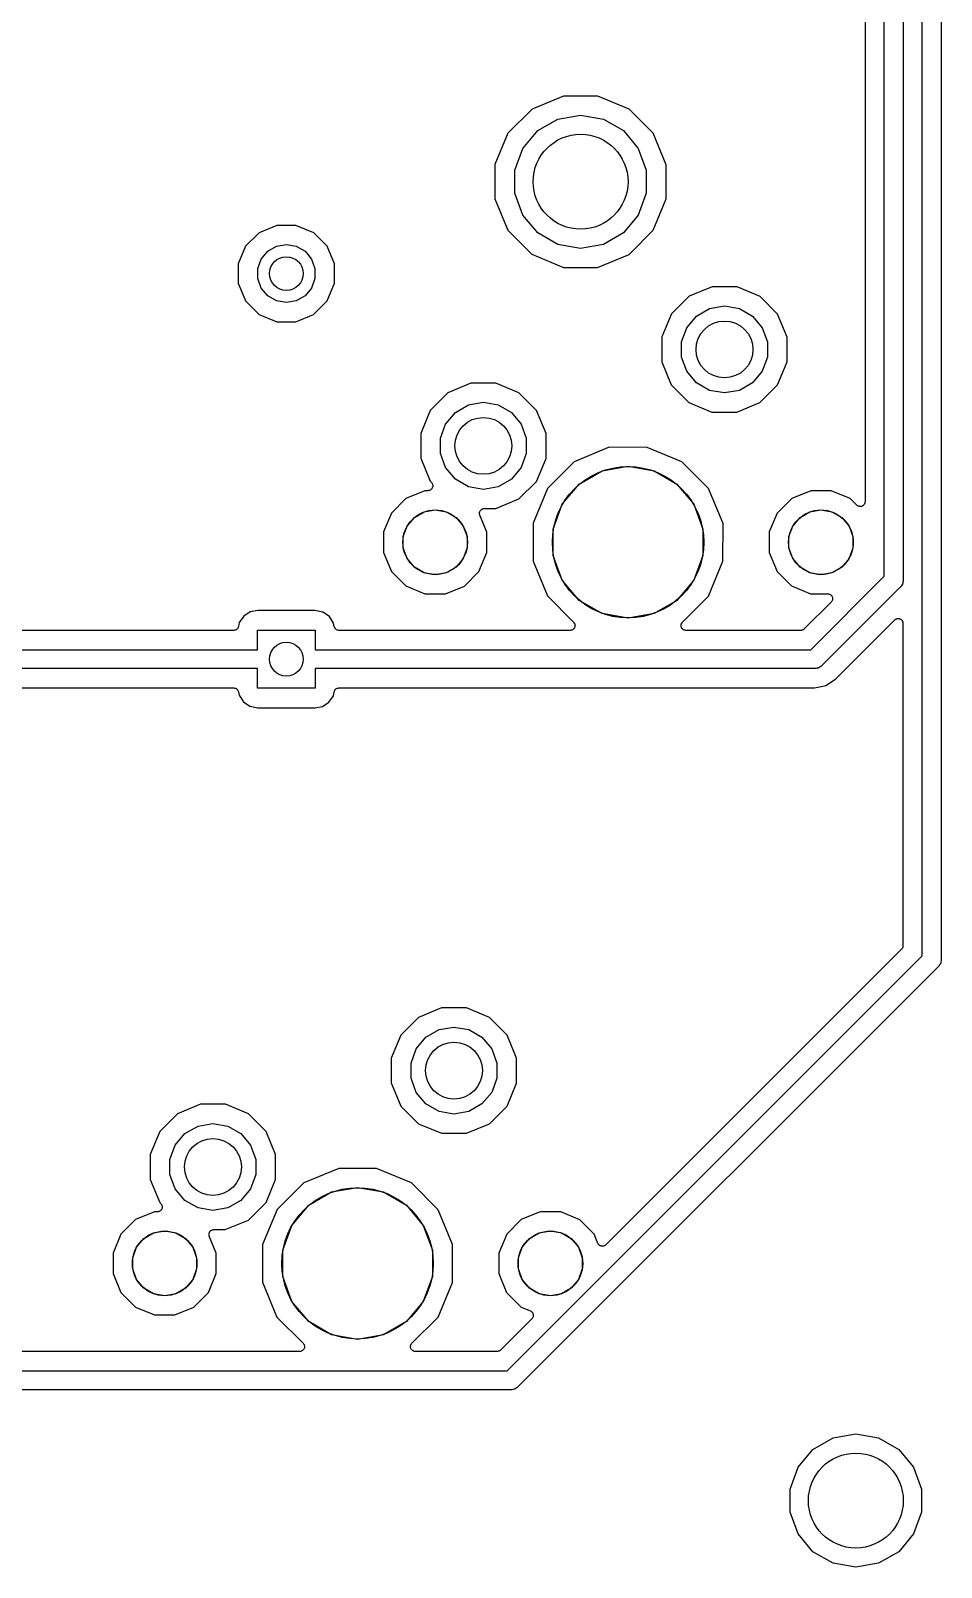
# Model space of a CAD drawing. Extents: x 36 to 201, y -145 to -29.
# Drawn here: x 177.27 to 201.25, y -144.01 to -103.52 of the extents above; entities that cross this region are included whole.
import ezdxf

# ---------------------------------------------------------------- set-up
doc = ezdxf.new("R2010")
doc.units = 0
doc.header["$MEASUREMENT"] = 0
doc.layers.add('BLACK', color=7, linetype='CONTINUOUS')

msp = doc.modelspace()

# ---------------------------------------------------------------- linework, layer by layer
at = {"layer": 'Black'}
for p, q in [((200.75, -127), (200.75, -37.6036)), ((201.25, -37.5), (201.25, -127)), ((199.75, -117.896), (199.75, -82)), ((200.25, -82), (200.25, -118)), ((199.242, -99.1366), (199.242, -115.934)), ((191.303, -105.242), (190.473, -105.585)), ((192.201, -105.242), (191.303, -105.242)), ((193.031, -105.587), (192.201, -105.242)), ((190.473, -105.585), (189.837, -106.219)), ((193.665, -106.223), (193.031, -105.587)), ((190.621, -106.154), (191.149, -105.849)), ((191.149, -105.849), (191.75, -105.743)), ((191.75, -105.743), (192.351, -105.849)), ((192.351, -105.849), (192.879, -106.154)), ((189.837, -106.219), (189.492, -107.049)), ((190.229, -106.622), (190.621, -106.154)), ((192.879, -106.154), (193.271, -106.622)), ((194.008, -107.053), (193.665, -106.223)), ((190.02, -107.195), (190.229, -106.622)), ((193.271, -106.622), (193.48, -107.195)), ((189.492, -107.049), (189.492, -107.947)), ((190.02, -107.805), (190.02, -107.195)), ((193.48, -107.195), (193.48, -107.805)), ((194.008, -107.951), (194.008, -107.053)), ((189.492, -107.947), (189.835, -108.777)), ((190.229, -108.378), (190.02, -107.805)), ((193.48, -107.805), (193.271, -108.378)), ((193.663, -108.781), (194.008, -107.951)), ((190.621, -108.846), (190.229, -108.378)), ((193.271, -108.378), (192.879, -108.846)), ((183.282, -108.843), (182.924, -109.2)), ((183.748, -108.65), (183.282, -108.843)), ((184.254, -108.65), (183.748, -108.65)), ((184.72, -108.844), (184.254, -108.65)), ((185.077, -109.202), (184.72, -108.844)), ((189.835, -108.777), (190.469, -109.413)), ((191.149, -109.151), (190.621, -108.846)), ((192.879, -108.846), (192.351, -109.151)), ((193.027, -109.415), (193.663, -108.781)), ((182.924, -109.2), (182.73, -109.666)), ((183.508, -109.334), (183.738, -109.201)), ((183.738, -109.201), (184, -109.155)), ((184, -109.155), (184.262, -109.201)), ((184.262, -109.201), (184.492, -109.334)), ((185.27, -109.668), (185.077, -109.202)), ((191.75, -109.257), (191.149, -109.151)), ((192.351, -109.151), (191.75, -109.257)), ((182.73, -109.666), (182.73, -110.172)), ((183.247, -109.787), (183.338, -109.538)), ((183.338, -109.538), (183.508, -109.334)), ((184.492, -109.334), (184.662, -109.538)), ((184.662, -109.538), (184.753, -109.787)), ((185.27, -110.174), (185.27, -109.668)), ((190.469, -109.413), (191.299, -109.758)), ((192.197, -109.758), (193.027, -109.415)), ((183.247, -110.053), (183.247, -109.787)), ((183.338, -110.302), (183.247, -110.053)), ((184.753, -110.053), (184.662, -110.302)), ((184.753, -109.787), (184.753, -110.053)), ((191.299, -109.758), (192.197, -109.758)), ((182.73, -110.172), (182.923, -110.638)), ((183.508, -110.506), (183.338, -110.302)), ((183.738, -110.639), (183.508, -110.506)), ((184.492, -110.506), (184.262, -110.639)), ((184.662, -110.302), (184.492, -110.506)), ((185.076, -110.64), (185.27, -110.174)), ((194.606, -110.52), (194.141, -110.984)), ((195.213, -110.269), (194.606, -110.52)), ((195.87, -110.269), (195.213, -110.269)), ((196.476, -110.521), (195.87, -110.269)), ((196.94, -110.986), (196.476, -110.521)), ((182.923, -110.638), (183.28, -110.996)), ((184, -110.685), (183.738, -110.639)), ((184.262, -110.639), (184, -110.685)), ((184.718, -110.997), (185.076, -110.64)), ((194.802, -111.041), (195.148, -110.842)), ((195.148, -110.842), (195.54, -110.773)), ((195.54, -110.773), (195.932, -110.842)), ((195.932, -110.842), (196.278, -111.041)), ((183.28, -110.996), (183.746, -111.19)), ((183.746, -111.19), (184.252, -111.19)), ((184.252, -111.19), (184.718, -110.997)), ((194.141, -110.984), (193.889, -111.59)), ((194.546, -111.346), (194.802, -111.041)), ((196.278, -111.041), (196.534, -111.346)), ((197.191, -111.593), (196.94, -110.986)), ((193.889, -111.59), (193.889, -112.247)), ((194.41, -111.721), (194.546, -111.346)), ((194.41, -112.119), (194.41, -111.721)), ((196.534, -111.346), (196.67, -111.721)), ((196.67, -111.721), (196.67, -112.119)), ((197.191, -112.25), (197.191, -111.593)), ((194.546, -112.494), (194.41, -112.119)), ((196.67, -112.119), (196.534, -112.494)), ((193.889, -112.247), (194.14, -112.854)), ((194.802, -112.799), (194.546, -112.494)), ((196.534, -112.494), (196.278, -112.799)), ((196.939, -112.856), (197.191, -112.25)), ((188.863, -112.809), (188.256, -113.06)), ((189.52, -112.809), (188.863, -112.809)), ((190.126, -113.061), (189.52, -112.809)), ((194.14, -112.854), (194.604, -113.319)), ((195.148, -112.998), (194.802, -112.799)), ((196.278, -112.799), (195.932, -112.998)), ((196.474, -113.32), (196.939, -112.856)), ((188.256, -113.06), (187.791, -113.524)), ((188.798, -113.382), (189.19, -113.313)), ((189.19, -113.313), (189.582, -113.382)), ((190.59, -113.526), (190.126, -113.061)), ((194.604, -113.319), (195.21, -113.571)), ((195.54, -113.067), (195.148, -112.998)), ((195.932, -112.998), (195.54, -113.067)), ((195.867, -113.571), (196.474, -113.32)), ((187.791, -113.524), (187.539, -114.13)), ((188.196, -113.886), (188.452, -113.581)), ((188.452, -113.581), (188.798, -113.382)), ((189.582, -113.382), (189.928, -113.581)), ((189.928, -113.581), (190.184, -113.886)), ((190.841, -114.133), (190.59, -113.526)), ((195.21, -113.571), (195.867, -113.571)), ((187.539, -114.13), (187.539, -114.787)), ((188.06, -114.261), (188.196, -113.886)), ((190.184, -113.886), (190.32, -114.261)), ((190.841, -114.79), (190.841, -114.133)), ((188.06, -114.659), (188.06, -114.261)), ((190.32, -114.261), (190.32, -114.659)), ((192.505, -114.498), (191.585, -114.878)), ((193.5, -114.499), (192.505, -114.498)), ((194.419, -114.88), (193.5, -114.499)), ((187.539, -114.787), (187.79, -115.394)), ((188.196, -115.034), (188.06, -114.659)), ((190.32, -114.659), (190.184, -115.034)), ((190.589, -115.396), (190.841, -114.79)), ((191.585, -114.878), (190.88, -115.581)), ((195.122, -115.585), (194.419, -114.88)), ((188.452, -115.339), (188.196, -115.034)), ((188.798, -115.538), (188.452, -115.339)), ((189.928, -115.339), (189.582, -115.538)), ((190.184, -115.034), (189.928, -115.339)), ((191.713, -115.467), (192.315, -115.119)), ((192.315, -115.119), (193, -114.998)), ((193, -114.998), (193.685, -115.119)), ((193.685, -115.119), (194.287, -115.467)), ((187.651, -115.641), (187.151, -115.847)), ((187.73, -115.641), (187.651, -115.641)), ((187.746, -115.638), (187.73, -115.641)), ((187.763, -115.637), (187.746, -115.638)), ((187.768, -115.634), (187.763, -115.637)), ((187.773, -115.633), (187.768, -115.634)), ((187.788, -115.625), (187.773, -115.633)), ((187.803, -115.618), (187.788, -115.625)), ((187.79, -115.394), (187.82, -115.424)), ((187.807, -115.614), (187.803, -115.618)), ((187.811, -115.611), (187.807, -115.614)), ((187.822, -115.599), (187.811, -115.611)), ((187.82, -115.424), (187.829, -115.438)), ((187.834, -115.587), (187.822, -115.599)), ((187.829, -115.438), (187.84, -115.451)), ((187.836, -115.582), (187.834, -115.587)), ((187.84, -115.578), (187.836, -115.582)), ((187.84, -115.451), (187.842, -115.456)), ((187.845, -115.562), (187.84, -115.578)), ((187.842, -115.456), (187.845, -115.46)), ((187.845, -115.46), (187.849, -115.476)), ((187.852, -115.547), (187.845, -115.562)), ((187.849, -115.476), (187.855, -115.492)), ((187.853, -115.541), (187.852, -115.547)), ((187.855, -115.536), (187.853, -115.541)), ((187.855, -115.492), (187.855, -115.498)), ((187.855, -115.498), (187.856, -115.503)), ((187.856, -115.503), (187.855, -115.519)), ((187.855, -115.519), (187.855, -115.536)), ((189.19, -115.607), (188.798, -115.538)), ((189.582, -115.538), (189.19, -115.607)), ((190.124, -115.86), (190.589, -115.396)), ((190.88, -115.581), (190.499, -116.5)), ((191.267, -115.999), (191.713, -115.467)), ((194.287, -115.467), (194.733, -115.999)), ((195.502, -116.505), (195.122, -115.585)), ((197.811, -115.641), (197.311, -115.847)), ((198.351, -115.641), (197.811, -115.641)), ((198.851, -115.849), (198.351, -115.641)), ((187.151, -115.847), (186.769, -116.229)), ((187.628, -116.197), (187.92, -116.146)), ((187.92, -116.146), (188.212, -116.197)), ((189.092, -116.2), (189.098, -116.187)), ((189.098, -116.187), (189.103, -116.174)), ((189.103, -116.174), (189.108, -116.168)), ((189.108, -116.168), (189.112, -116.161)), ((189.112, -116.161), (189.122, -116.151)), ((189.122, -116.151), (189.131, -116.141)), ((189.131, -116.141), (189.139, -116.136)), ((189.139, -116.136), (189.145, -116.131)), ((189.145, -116.131), (189.158, -116.126)), ((189.158, -116.126), (189.17, -116.119)), ((189.17, -116.119), (189.178, -116.117)), ((189.178, -116.117), (189.186, -116.114)), ((189.186, -116.114), (189.199, -116.113)), ((189.199, -116.113), (189.213, -116.111)), ((189.213, -116.111), (189.517, -116.111)), ((189.517, -116.111), (190.124, -115.86)), ((191.029, -116.652), (191.267, -115.999)), ((194.733, -115.999), (194.971, -116.652)), ((197.311, -115.847), (196.929, -116.229)), ((197.788, -116.197), (198.08, -116.146)), ((198.08, -116.146), (198.372, -116.197)), ((199.025, -116.023), (198.851, -115.849)), ((199.039, -116.033), (199.025, -116.023)), ((199.052, -116.044), (199.039, -116.033)), ((199.057, -116.045), (199.052, -116.044)), ((199.061, -116.049), (199.057, -116.045)), ((199.077, -116.053), (199.061, -116.049)), ((199.093, -116.059), (199.077, -116.053)), ((199.098, -116.059), (199.093, -116.059)), ((199.104, -116.06), (199.098, -116.059)), ((199.12, -116.059), (199.104, -116.06)), ((199.137, -116.059), (199.12, -116.059)), ((199.142, -116.057), (199.137, -116.059)), ((199.148, -116.056), (199.142, -116.057)), ((199.163, -116.049), (199.148, -116.056)), ((199.178, -116.044), (199.163, -116.049)), ((199.183, -116.04), (199.178, -116.044)), ((199.188, -116.038), (199.183, -116.04)), ((199.2, -116.026), (199.188, -116.038)), ((199.212, -116.015), (199.2, -116.026)), ((199.215, -116.01), (199.212, -116.015)), ((199.219, -116.007), (199.215, -116.01)), ((199.226, -115.991), (199.219, -116.007)), ((199.234, -115.977), (199.226, -115.991)), ((199.235, -115.972), (199.234, -115.977)), ((199.238, -115.967), (199.235, -115.972)), ((199.239, -115.95), (199.238, -115.967)), ((199.242, -115.934), (199.239, -115.95)), ((186.769, -116.229), (186.561, -116.729)), ((187.079, -116.852), (187.18, -116.573)), ((187.18, -116.573), (187.371, -116.346)), ((187.371, -116.346), (187.628, -116.197)), ((188.212, -116.197), (188.469, -116.346)), ((188.469, -116.346), (188.66, -116.573)), ((188.66, -116.573), (188.761, -116.852)), ((189.086, -116.243), (189.088, -116.23)), ((189.088, -116.252), (189.086, -116.243)), ((189.088, -116.216), (189.091, -116.208)), ((189.088, -116.23), (189.088, -116.216)), ((189.088, -116.26), (189.088, -116.252)), ((189.093, -116.273), (189.088, -116.26)), ((189.091, -116.208), (189.092, -116.2)), ((189.096, -116.287), (189.093, -116.273)), ((189.279, -116.731), (189.096, -116.287)), ((190.499, -116.5), (190.498, -117.495)), ((195.501, -117.5), (195.502, -116.505)), ((196.929, -116.229), (196.721, -116.729)), ((197.239, -116.852), (197.34, -116.573)), ((197.34, -116.573), (197.531, -116.346)), ((197.531, -116.346), (197.788, -116.197)), ((198.372, -116.197), (198.629, -116.346)), ((198.629, -116.346), (198.82, -116.573)), ((198.82, -116.573), (198.921, -116.852)), ((186.561, -116.729), (186.561, -117.269)), ((187.079, -117.148), (187.079, -116.852)), ((188.761, -116.852), (188.761, -117.148)), ((189.279, -117.271), (189.279, -116.731)), ((191.029, -117.348), (191.029, -116.652)), ((194.971, -116.652), (194.971, -117.348)), ((196.721, -116.729), (196.721, -117.269)), ((197.239, -117.148), (197.239, -116.852)), ((198.921, -116.852), (198.921, -117.148)), ((186.561, -117.269), (186.767, -117.769)), ((187.18, -117.427), (187.079, -117.148)), ((188.761, -117.148), (188.66, -117.427)), ((189.071, -117.771), (189.279, -117.271)), ((191.267, -118.001), (191.029, -117.348)), ((194.971, -117.348), (194.733, -118.001)), ((196.721, -117.269), (196.927, -117.769)), ((197.34, -117.427), (197.239, -117.148)), ((198.921, -117.148), (198.82, -117.427)), ((186.767, -117.769), (187.149, -118.151)), ((187.371, -117.654), (187.18, -117.427)), ((187.628, -117.803), (187.371, -117.654)), ((187.92, -117.854), (187.628, -117.803)), ((188.212, -117.803), (187.92, -117.854)), ((188.469, -117.654), (188.212, -117.803)), ((188.66, -117.427), (188.469, -117.654)), ((188.689, -118.153), (189.071, -117.771)), ((190.498, -117.495), (190.878, -118.415)), ((195.12, -118.419), (195.501, -117.5)), ((196.927, -117.769), (197.309, -118.151)), ((197.531, -117.654), (197.34, -117.427)), ((197.788, -117.803), (197.531, -117.654)), ((198.08, -117.854), (197.788, -117.803)), ((198.372, -117.803), (198.08, -117.854)), ((198.629, -117.654), (198.372, -117.803)), ((198.82, -117.427), (198.629, -117.654)), ((187.149, -118.151), (187.649, -118.359)), ((188.189, -118.359), (188.689, -118.153)), ((191.713, -118.533), (191.267, -118.001)), ((194.733, -118.001), (194.287, -118.533)), ((197.309, -118.151), (197.809, -118.359)), ((197.816, -119.83), (199.75, -117.896)), ((200.177, -118.177), (198.097, -120.257)), ((200.183, -118.168), (200.177, -118.177)), ((200.192, -118.161), (200.183, -118.168)), ((200.208, -118.132), (200.192, -118.161)), ((200.227, -118.106), (200.208, -118.132)), ((200.229, -118.095), (200.227, -118.106)), ((200.235, -118.086), (200.229, -118.095)), ((200.241, -118.053), (200.235, -118.086)), ((200.249, -118.022), (200.241, -118.053)), ((200.25, -118), (200.248, -118.011)), ((200.248, -118.011), (200.249, -118.022)), ((187.649, -118.359), (188.189, -118.359)), ((190.878, -118.415), (191.566, -119.105)), ((192.315, -118.881), (191.713, -118.533)), ((194.287, -118.533), (193.685, -118.881)), ((194.433, -119.105), (195.12, -118.419)), ((198.352, -118.576), (197.643, -119.285)), ((197.809, -118.359), (198.262, -118.359)), ((198.262, -118.359), (198.279, -118.362)), ((198.279, -118.362), (198.295, -118.363)), ((198.295, -118.363), (198.3, -118.366)), ((198.3, -118.366), (198.306, -118.367)), ((198.306, -118.367), (198.32, -118.375)), ((198.32, -118.375), (198.335, -118.382)), ((198.335, -118.382), (198.339, -118.386)), ((198.339, -118.386), (198.344, -118.389)), ((198.344, -118.389), (198.355, -118.402)), ((198.362, -118.562), (198.352, -118.576)), ((198.355, -118.402), (198.366, -118.413)), ((198.372, -118.55), (198.362, -118.562)), ((198.366, -118.413), (198.369, -118.418)), ((198.369, -118.418), (198.372, -118.423)), ((198.372, -118.423), (198.378, -118.438)), ((198.374, -118.544), (198.372, -118.55)), ((198.377, -118.54), (198.374, -118.544)), ((198.382, -118.524), (198.377, -118.54)), ((198.378, -118.438), (198.385, -118.453)), ((198.387, -118.508), (198.382, -118.524)), ((198.385, -118.453), (198.386, -118.459)), ((198.386, -118.459), (198.387, -118.464)), ((198.387, -118.464), (198.387, -118.481)), ((198.387, -118.481), (198.389, -118.497)), ((198.389, -118.497), (198.387, -118.503)), ((198.387, -118.503), (198.387, -118.508)), ((182.877, -118.947), (182.761, -119.117)), ((183.051, -118.835), (182.877, -118.947)), ((183.25, -118.798), (183.051, -118.835)), ((184.749, -118.798), (183.25, -118.798)), ((184.963, -118.841), (184.749, -118.798)), ((185.133, -118.957), (184.963, -118.841)), ((185.245, -119.131), (185.133, -118.957)), ((193, -119.002), (192.315, -118.881)), ((193.685, -118.881), (193, -119.002)), ((200.052, -119.027), (200.057, -119.025)), ((200.057, -119.025), (200.061, -119.021)), ((200.061, -119.021), (200.077, -119.017)), ((200.077, -119.017), (200.093, -119.012)), ((200.093, -119.012), (200.099, -119.012)), ((200.099, -119.012), (200.104, -119.01)), ((200.104, -119.01), (200.12, -119.012)), ((200.12, -119.012), (200.137, -119.012)), ((200.137, -119.012), (200.142, -119.013)), ((200.142, -119.013), (200.148, -119.014)), ((200.148, -119.014), (200.163, -119.021)), ((200.163, -119.021), (200.178, -119.027)), ((182.615, -119.322), (168.397, -119.322)), ((182.636, -119.318), (182.615, -119.322)), ((182.656, -119.315), (182.636, -119.318)), ((182.657, -119.315), (182.656, -119.315)), ((182.659, -119.314), (182.657, -119.315)), ((182.677, -119.304), (182.659, -119.314)), ((182.695, -119.294), (182.677, -119.304)), ((182.696, -119.293), (182.695, -119.294)), ((182.697, -119.292), (182.696, -119.293)), ((182.71, -119.277), (182.697, -119.292)), ((182.724, -119.261), (182.71, -119.277)), ((182.725, -119.258), (182.724, -119.26)), ((182.724, -119.26), (182.724, -119.261)), ((182.732, -119.239), (182.725, -119.258)), ((182.74, -119.22), (182.732, -119.239)), ((182.761, -119.117), (182.74, -119.22)), ((183.238, -119.83), (183.238, -119.318)), ((183.238, -119.318), (184.762, -119.318)), ((184.762, -119.318), (184.762, -119.83)), ((185.261, -119.218), (185.245, -119.131)), ((185.269, -119.238), (185.261, -119.218)), ((185.276, -119.258), (185.269, -119.238)), ((185.277, -119.259), (185.276, -119.258)), ((185.277, -119.26), (185.277, -119.259)), ((185.291, -119.276), (185.277, -119.26)), ((185.305, -119.292), (185.291, -119.276)), ((185.305, -119.293), (185.305, -119.292)), ((185.306, -119.293), (185.305, -119.293)), ((185.324, -119.304), (185.306, -119.293)), ((185.343, -119.314), (185.324, -119.304)), ((185.344, -119.314), (185.343, -119.314)), ((185.344, -119.315), (185.344, -119.314)), ((185.365, -119.318), (185.344, -119.315)), ((185.386, -119.322), (185.365, -119.318)), ((191.477, -119.322), (185.386, -119.322)), ((191.493, -119.319), (191.477, -119.322)), ((191.509, -119.318), (191.493, -119.319)), ((191.514, -119.315), (191.509, -119.318)), ((191.52, -119.314), (191.514, -119.315)), ((191.534, -119.306), (191.52, -119.314)), ((191.549, -119.299), (191.534, -119.306)), ((191.553, -119.295), (191.549, -119.299)), ((191.558, -119.292), (191.553, -119.295)), ((191.569, -119.28), (191.558, -119.292)), ((191.566, -119.105), (191.576, -119.119)), ((191.581, -119.268), (191.569, -119.28)), ((191.576, -119.119), (191.587, -119.131)), ((191.583, -119.263), (191.581, -119.268)), ((191.587, -119.258), (191.583, -119.263)), ((191.587, -119.131), (191.589, -119.137)), ((191.592, -119.243), (191.587, -119.258)), ((191.589, -119.137), (191.592, -119.141)), ((191.592, -119.141), (191.596, -119.157)), ((191.599, -119.228), (191.592, -119.243)), ((191.596, -119.157), (191.602, -119.173)), ((191.6, -119.222), (191.599, -119.228)), ((191.602, -119.217), (191.6, -119.222)), ((191.602, -119.173), (191.602, -119.179)), ((191.602, -119.179), (191.603, -119.184)), ((191.603, -119.184), (191.602, -119.201)), ((191.602, -119.201), (191.602, -119.217)), ((194.396, -119.184), (194.397, -119.178)), ((194.397, -119.2), (194.396, -119.184)), ((194.397, -119.173), (194.403, -119.157)), ((194.397, -119.178), (194.397, -119.173)), ((194.397, -119.217), (194.397, -119.2)), ((194.399, -119.222), (194.397, -119.217)), ((194.4, -119.228), (194.399, -119.222)), ((194.407, -119.243), (194.4, -119.228)), ((194.403, -119.157), (194.407, -119.141)), ((194.407, -119.141), (194.41, -119.137)), ((194.412, -119.258), (194.407, -119.243)), ((194.41, -119.137), (194.412, -119.131)), ((194.412, -119.131), (194.423, -119.119)), ((194.416, -119.263), (194.412, -119.258)), ((194.418, -119.268), (194.416, -119.263)), ((194.43, -119.28), (194.418, -119.268)), ((194.423, -119.119), (194.433, -119.105)), ((194.441, -119.292), (194.43, -119.28)), ((194.445, -119.295), (194.441, -119.292)), ((194.449, -119.299), (194.445, -119.295)), ((194.464, -119.306), (194.449, -119.299)), ((194.479, -119.314), (194.464, -119.306)), ((194.484, -119.315), (194.479, -119.314)), ((194.489, -119.318), (194.484, -119.315)), ((194.506, -119.319), (194.489, -119.318)), ((194.522, -119.322), (194.506, -119.319)), ((197.553, -119.322), (194.522, -119.322)), ((197.559, -119.321), (197.553, -119.322)), ((197.564, -119.322), (197.559, -119.321)), ((197.581, -119.317), (197.564, -119.322)), ((197.597, -119.314), (197.581, -119.317)), ((197.602, -119.312), (197.597, -119.314)), ((197.607, -119.31), (197.602, -119.312)), ((197.621, -119.301), (197.607, -119.31)), ((197.635, -119.292), (197.621, -119.301)), ((197.639, -119.288), (197.635, -119.292)), ((197.643, -119.285), (197.639, -119.288)), ((198.465, -120.607), (200.025, -119.047)), ((200.025, -119.047), (200.039, -119.037)), ((200.039, -119.037), (200.052, -119.027)), ((200.178, -119.027), (200.183, -119.03)), ((200.183, -119.03), (200.188, -119.033)), ((200.188, -119.033), (200.2, -119.044)), ((200.2, -119.044), (200.212, -119.055)), ((200.212, -119.055), (200.215, -119.06)), ((200.215, -119.06), (200.219, -119.064)), ((200.219, -119.064), (200.226, -119.079)), ((200.226, -119.079), (200.234, -119.093)), ((200.234, -119.093), (200.235, -119.099)), ((200.235, -119.099), (200.238, -119.104)), ((200.238, -119.104), (200.239, -119.12)), ((200.239, -119.12), (200.242, -119.137)), ((200.242, -119.137), (200.242, -127.633)), ((158.762, -119.83), (183.238, -119.83)), ((184.762, -119.83), (197.816, -119.83)), ((183.238, -120.33), (158.762, -120.33)), ((183.238, -120.842), (183.238, -120.33)), ((197.92, -120.33), (184.762, -120.33)), ((184.762, -120.33), (184.762, -120.842)), ((197.931, -120.328), (197.92, -120.33)), ((197.942, -120.329), (197.931, -120.328)), ((197.973, -120.321), (197.942, -120.329)), ((198.006, -120.315), (197.973, -120.321)), ((198.015, -120.309), (198.006, -120.315)), ((198.026, -120.307), (198.015, -120.309)), ((198.052, -120.288), (198.026, -120.307)), ((198.081, -120.272), (198.052, -120.288)), ((198.088, -120.263), (198.081, -120.272)), ((198.097, -120.257), (198.088, -120.263)), ((198.209, -120.778), (198.465, -120.607)), ((159.385, -120.838), (182.614, -120.838)), ((182.614, -120.838), (182.635, -120.842)), ((182.635, -120.842), (182.656, -120.845)), ((182.656, -120.845), (182.656, -120.846)), ((182.656, -120.846), (182.657, -120.846)), ((182.657, -120.846), (182.676, -120.856)), ((182.676, -120.856), (182.694, -120.867)), ((182.694, -120.867), (182.695, -120.867)), ((182.695, -120.867), (182.695, -120.868)), ((182.695, -120.868), (182.709, -120.884)), ((182.709, -120.884), (182.723, -120.9)), ((182.723, -120.9), (182.723, -120.901)), ((182.723, -120.901), (182.724, -120.901)), ((182.724, -120.901), (182.731, -120.922)), ((182.731, -120.922), (182.739, -120.942)), ((182.739, -120.942), (182.755, -121.029)), ((182.755, -121.029), (182.867, -121.203)), ((184.762, -120.842), (183.238, -120.842)), ((185.123, -121.213), (185.239, -121.043)), ((185.239, -121.043), (185.26, -120.94)), ((185.26, -120.94), (185.268, -120.921)), ((185.268, -120.921), (185.275, -120.901)), ((185.275, -120.901), (185.276, -120.9)), ((185.276, -120.899), (185.29, -120.883)), ((185.276, -120.9), (185.276, -120.899)), ((185.29, -120.883), (185.303, -120.868)), ((185.303, -120.868), (185.304, -120.867)), ((185.304, -120.867), (185.305, -120.866)), ((185.305, -120.866), (185.323, -120.856)), ((185.323, -120.856), (185.341, -120.846)), ((185.341, -120.846), (185.343, -120.845)), ((185.343, -120.845), (185.344, -120.845)), ((185.344, -120.845), (185.364, -120.842)), ((185.364, -120.842), (185.385, -120.838)), ((185.385, -120.838), (197.907, -120.838)), ((197.907, -120.838), (198.178, -120.784)), ((198.178, -120.784), (198.209, -120.778)), ((198.178, -120.784), (198.178, -120.784)), ((182.867, -121.203), (183.037, -121.319)), ((183.037, -121.319), (183.251, -121.362)), ((183.251, -121.362), (184.75, -121.362)), ((184.75, -121.362), (184.949, -121.325)), ((184.949, -121.325), (185.123, -121.213)), ((200.75, -127.896), (200.75, -127)), ((201.25, -127), (201.25, -128)), ((189.816, -138.83), (200.75, -127.896)), ((200.205, -127.723), (192.414, -135.514)), ((200.208, -127.719), (200.205, -127.723)), ((200.212, -127.715), (200.208, -127.719)), ((200.221, -127.701), (200.212, -127.715)), ((200.23, -127.687), (200.221, -127.701)), ((200.232, -127.682), (200.23, -127.687)), ((200.234, -127.677), (200.232, -127.682)), ((200.237, -127.661), (200.234, -127.677)), ((200.242, -127.644), (200.237, -127.661)), ((200.242, -127.633), (200.241, -127.639)), ((200.241, -127.639), (200.242, -127.644)), ((201.177, -128.177), (190.097, -139.257)), ((201.183, -128.168), (201.177, -128.177)), ((201.192, -128.161), (201.183, -128.168)), ((201.208, -128.132), (201.192, -128.161)), ((201.227, -128.106), (201.208, -128.132)), ((201.229, -128.095), (201.227, -128.106)), ((201.235, -128.086), (201.229, -128.095)), ((201.241, -128.053), (201.235, -128.086)), ((201.249, -128.022), (201.241, -128.053)), ((201.25, -128), (201.248, -128.011)), ((201.248, -128.011), (201.249, -128.022)), ((187.481, -129.52), (187.016, -129.984)), ((188.088, -129.269), (187.481, -129.52)), ((188.745, -129.269), (188.088, -129.269)), ((189.351, -129.521), (188.745, -129.269)), ((189.815, -129.986), (189.351, -129.521)), ((187.677, -130.041), (188.023, -129.842)), ((188.023, -129.842), (188.415, -129.773)), ((188.415, -129.773), (188.807, -129.842)), ((188.807, -129.842), (189.153, -130.041)), ((187.016, -129.984), (186.764, -130.59)), ((187.285, -130.721), (187.421, -130.346)), ((187.421, -130.346), (187.677, -130.041)), ((189.153, -130.041), (189.409, -130.346)), ((189.409, -130.346), (189.545, -130.721)), ((190.066, -130.593), (189.815, -129.986)), ((186.764, -130.59), (186.764, -131.247)), ((187.285, -131.119), (187.285, -130.721)), ((189.545, -130.721), (189.545, -131.119)), ((190.066, -131.25), (190.066, -130.593)), ((187.421, -131.494), (187.285, -131.119)), ((189.545, -131.119), (189.409, -131.494)), ((186.764, -131.247), (187.015, -131.854)), ((187.677, -131.799), (187.421, -131.494)), ((189.409, -131.494), (189.153, -131.799)), ((189.814, -131.856), (190.066, -131.25)), ((181.738, -131.809), (181.131, -132.06)), ((182.395, -131.809), (181.738, -131.809)), ((183.001, -132.061), (182.395, -131.809)), ((187.015, -131.854), (187.479, -132.319)), ((188.023, -131.998), (187.677, -131.799)), ((189.153, -131.799), (188.807, -131.998)), ((189.349, -132.32), (189.814, -131.856)), ((181.131, -132.06), (180.666, -132.524)), ((181.327, -132.581), (181.673, -132.382)), ((181.673, -132.382), (182.065, -132.313)), ((182.065, -132.313), (182.457, -132.382)), ((182.457, -132.382), (182.803, -132.581)), ((183.465, -132.526), (183.001, -132.061)), ((187.479, -132.319), (188.085, -132.571)), ((188.415, -132.067), (188.023, -131.998)), ((188.807, -131.998), (188.415, -132.067)), ((188.742, -132.571), (189.349, -132.32)), ((180.666, -132.524), (180.414, -133.13)), ((181.071, -132.886), (181.327, -132.581)), ((182.803, -132.581), (183.059, -132.886)), ((183.716, -133.133), (183.465, -132.526)), ((188.085, -132.571), (188.742, -132.571)), ((180.414, -133.13), (180.414, -133.787)), ((180.935, -133.261), (181.071, -132.886)), ((183.059, -132.886), (183.195, -133.261)), ((183.716, -133.79), (183.716, -133.133)), ((180.935, -133.659), (180.935, -133.261)), ((183.195, -133.261), (183.195, -133.659)), ((185.38, -133.498), (184.46, -133.878)), ((186.375, -133.499), (185.38, -133.498)), ((187.294, -133.88), (186.375, -133.499)), ((180.414, -133.787), (180.665, -134.394)), ((181.071, -134.034), (180.935, -133.659)), ((183.195, -133.659), (183.059, -134.034)), ((183.464, -134.396), (183.716, -133.79)), ((184.46, -133.878), (183.755, -134.581)), ((185.19, -134.119), (185.875, -133.998)), ((185.875, -133.998), (186.56, -134.119)), ((187.997, -134.585), (187.294, -133.88)), ((180.665, -134.394), (180.695, -134.424)), ((181.327, -134.339), (181.071, -134.034)), ((181.673, -134.538), (181.327, -134.339)), ((182.803, -134.339), (182.457, -134.538)), ((183.059, -134.034), (182.803, -134.339)), ((182.999, -134.86), (183.464, -134.396)), ((184.588, -134.467), (185.19, -134.119)), ((186.56, -134.119), (187.162, -134.467)), ((180.526, -134.641), (180.026, -134.847)), ((180.605, -134.641), (180.526, -134.641)), ((180.621, -134.638), (180.605, -134.641)), ((180.638, -134.637), (180.621, -134.638)), ((180.643, -134.634), (180.638, -134.637)), ((180.648, -134.633), (180.643, -134.634)), ((180.663, -134.625), (180.648, -134.633)), ((180.678, -134.618), (180.663, -134.625)), ((180.682, -134.614), (180.678, -134.618)), ((180.686, -134.611), (180.682, -134.614)), ((180.697, -134.599), (180.686, -134.611)), ((180.695, -134.424), (180.704, -134.438)), ((180.709, -134.587), (180.697, -134.599)), ((180.704, -134.438), (180.715, -134.451)), ((180.711, -134.582), (180.709, -134.587)), ((180.715, -134.578), (180.711, -134.582)), ((180.715, -134.451), (180.717, -134.456)), ((180.72, -134.562), (180.715, -134.578)), ((180.717, -134.456), (180.72, -134.46)), ((180.72, -134.46), (180.724, -134.476)), ((180.727, -134.547), (180.72, -134.562)), ((180.724, -134.476), (180.73, -134.492)), ((180.728, -134.541), (180.727, -134.547)), ((180.73, -134.536), (180.728, -134.541)), ((180.73, -134.492), (180.73, -134.498)), ((180.73, -134.498), (180.731, -134.503)), ((180.731, -134.503), (180.73, -134.519)), ((180.73, -134.519), (180.73, -134.536)), ((182.065, -134.607), (181.673, -134.538)), ((182.457, -134.538), (182.065, -134.607)), ((183.755, -134.581), (183.374, -135.5)), ((184.142, -134.999), (184.588, -134.467)), ((187.162, -134.467), (187.608, -134.999)), ((188.377, -135.505), (187.997, -134.585)), ((190.686, -134.641), (190.186, -134.847)), ((191.226, -134.641), (190.686, -134.641)), ((191.726, -134.849), (191.226, -134.641)), ((180.026, -134.847), (179.644, -135.229)), ((180.246, -135.346), (180.503, -135.197)), ((180.503, -135.197), (180.795, -135.146)), ((180.795, -135.146), (181.087, -135.197)), ((181.087, -135.197), (181.344, -135.346)), ((181.963, -135.216), (181.966, -135.208)), ((181.963, -135.23), (181.963, -135.216)), ((181.966, -135.208), (181.967, -135.2)), ((181.967, -135.2), (181.973, -135.187)), ((181.973, -135.187), (181.978, -135.174)), ((181.978, -135.174), (181.983, -135.168)), ((181.983, -135.168), (181.987, -135.161)), ((181.987, -135.161), (181.997, -135.151)), ((181.997, -135.151), (182.006, -135.141)), ((182.006, -135.141), (182.014, -135.136)), ((182.014, -135.136), (182.02, -135.131)), ((182.02, -135.131), (182.033, -135.126)), ((182.033, -135.126), (182.045, -135.119)), ((182.045, -135.119), (182.053, -135.117)), ((182.053, -135.117), (182.061, -135.114)), ((182.061, -135.114), (182.074, -135.113)), ((182.074, -135.113), (182.088, -135.111)), ((182.088, -135.111), (182.392, -135.111)), ((182.392, -135.111), (182.999, -134.86)), ((183.904, -135.652), (184.142, -134.999)), ((187.608, -134.999), (187.846, -135.652)), ((190.186, -134.847), (189.804, -135.229)), ((190.406, -135.346), (190.663, -135.197)), ((190.663, -135.197), (190.955, -135.146)), ((190.955, -135.146), (191.247, -135.197)), ((191.247, -135.197), (191.504, -135.346)), ((192.108, -135.231), (191.726, -134.849)), ((179.644, -135.229), (179.436, -135.729)), ((179.954, -135.852), (180.055, -135.573)), ((180.055, -135.573), (180.246, -135.346)), ((181.344, -135.346), (181.535, -135.573)), ((181.535, -135.573), (181.636, -135.852)), ((181.961, -135.243), (181.963, -135.23)), ((181.963, -135.252), (181.961, -135.243)), ((181.963, -135.26), (181.963, -135.252)), ((181.968, -135.273), (181.963, -135.26)), ((181.971, -135.287), (181.968, -135.273)), ((182.154, -135.731), (181.971, -135.287)), ((183.374, -135.5), (183.373, -136.495)), ((188.376, -136.5), (188.377, -135.505)), ((189.804, -135.229), (189.596, -135.729)), ((190.114, -135.852), (190.215, -135.573)), ((190.215, -135.573), (190.406, -135.346)), ((191.504, -135.346), (191.695, -135.573)), ((191.695, -135.573), (191.796, -135.852)), ((192.207, -135.472), (192.108, -135.231)), ((192.215, -135.484), (192.207, -135.472)), ((192.221, -135.497), (192.215, -135.484)), ((192.226, -135.502), (192.221, -135.497)), ((192.231, -135.509), (192.226, -135.502)), ((192.242, -135.518), (192.231, -135.509)), ((192.252, -135.528), (192.242, -135.518)), ((192.259, -135.531), (192.252, -135.528)), ((192.266, -135.536), (192.259, -135.531)), ((192.279, -135.541), (192.266, -135.536)), ((192.292, -135.546), (192.279, -135.541)), ((192.3, -135.547), (192.292, -135.546)), ((192.308, -135.55), (192.3, -135.547)), ((192.322, -135.549), (192.308, -135.55)), ((192.336, -135.55), (192.322, -135.549)), ((192.344, -135.548), (192.336, -135.55)), ((192.352, -135.548), (192.344, -135.548)), ((192.365, -135.542), (192.352, -135.548)), ((192.378, -135.539), (192.365, -135.542)), ((192.385, -135.534), (192.378, -135.539)), ((192.393, -135.531), (192.385, -135.534)), ((192.403, -135.522), (192.393, -135.531)), ((192.414, -135.514), (192.403, -135.522)), ((179.436, -135.729), (179.436, -136.269)), ((179.954, -136.148), (179.954, -135.852)), ((181.636, -135.852), (181.636, -136.148)), ((182.154, -136.271), (182.154, -135.731)), ((183.904, -136.348), (183.904, -135.652)), ((187.846, -135.652), (187.846, -136.348)), ((189.596, -135.729), (189.596, -136.269)), ((190.114, -136.148), (190.114, -135.852)), ((191.796, -135.852), (191.796, -136.148)), ((179.436, -136.269), (179.642, -136.769)), ((180.055, -136.427), (179.954, -136.148)), ((180.246, -136.654), (180.055, -136.427)), ((181.535, -136.427), (181.344, -136.654)), ((181.636, -136.148), (181.535, -136.427)), ((181.946, -136.771), (182.154, -136.271)), ((184.142, -137.001), (183.904, -136.348)), ((187.846, -136.348), (187.608, -137.001)), ((189.596, -136.269), (189.802, -136.769)), ((190.215, -136.427), (190.114, -136.148)), ((190.406, -136.654), (190.215, -136.427)), ((191.695, -136.427), (191.504, -136.654)), ((191.796, -136.148), (191.695, -136.427)), ((179.642, -136.769), (180.024, -137.151)), ((180.503, -136.803), (180.246, -136.654)), ((180.795, -136.854), (180.503, -136.803)), ((181.087, -136.803), (180.795, -136.854)), ((181.344, -136.654), (181.087, -136.803)), ((181.564, -137.153), (181.946, -136.771)), ((183.373, -136.495), (183.753, -137.415)), ((187.995, -137.419), (188.376, -136.5)), ((189.802, -136.769), (190.184, -137.151)), ((190.663, -136.803), (190.406, -136.654)), ((190.955, -136.854), (190.663, -136.803)), ((191.247, -136.803), (190.955, -136.854)), ((191.504, -136.654), (191.247, -136.803)), ((180.024, -137.151), (180.524, -137.359)), ((181.064, -137.359), (181.564, -137.153)), ((184.588, -137.533), (184.142, -137.001)), ((187.608, -137.001), (187.162, -137.533)), ((190.184, -137.151), (190.427, -137.252)), ((180.524, -137.359), (181.064, -137.359)), ((183.753, -137.415), (184.441, -138.105)), ((185.19, -137.881), (184.588, -137.533)), ((187.162, -137.533), (186.56, -137.881)), ((187.308, -138.105), (187.995, -137.419)), ((190.469, -137.459), (189.643, -138.285)), ((190.427, -137.252), (190.439, -137.26)), ((190.439, -137.26), (190.452, -137.266)), ((190.452, -137.266), (190.458, -137.272)), ((190.458, -137.272), (190.465, -137.276)), ((190.465, -137.276), (190.473, -137.287)), ((190.476, -137.448), (190.469, -137.459)), ((190.473, -137.287), (190.483, -137.297)), ((190.486, -137.438), (190.476, -137.448)), ((190.483, -137.297), (190.486, -137.304)), ((190.486, -137.304), (190.491, -137.311)), ((190.489, -137.43), (190.486, -137.438)), ((190.494, -137.423), (190.489, -137.43)), ((190.491, -137.311), (190.496, -137.324)), ((190.497, -137.41), (190.494, -137.423)), ((190.496, -137.324), (190.501, -137.337)), ((190.503, -137.397), (190.497, -137.41)), ((190.501, -137.337), (190.502, -137.345)), ((190.502, -137.345), (190.505, -137.353)), ((190.505, -137.381), (190.503, -137.389)), ((190.503, -137.389), (190.503, -137.397)), ((190.505, -137.353), (190.504, -137.367)), ((190.504, -137.367), (190.505, -137.381)), ((185.875, -138.002), (185.19, -137.881)), ((186.56, -137.881), (185.875, -138.002)), ((184.352, -138.322), (172.386, -138.322)), ((184.368, -138.319), (184.352, -138.322)), ((184.384, -138.318), (184.368, -138.319)), ((184.389, -138.315), (184.384, -138.318)), ((184.395, -138.314), (184.389, -138.315)), ((184.409, -138.306), (184.395, -138.314)), ((184.424, -138.299), (184.409, -138.306)), ((184.428, -138.295), (184.424, -138.299)), ((184.433, -138.292), (184.428, -138.295)), ((184.444, -138.28), (184.433, -138.292)), ((184.441, -138.105), (184.451, -138.119)), ((184.456, -138.268), (184.444, -138.28)), ((184.451, -138.119), (184.462, -138.131)), ((184.458, -138.263), (184.456, -138.268)), ((184.462, -138.258), (184.458, -138.263)), ((184.462, -138.131), (184.464, -138.137)), ((184.467, -138.243), (184.462, -138.258)), ((184.464, -138.137), (184.467, -138.141)), ((184.467, -138.141), (184.471, -138.157)), ((184.474, -138.228), (184.467, -138.243)), ((184.471, -138.157), (184.477, -138.173)), ((184.475, -138.222), (184.474, -138.228)), ((184.477, -138.217), (184.475, -138.222)), ((184.477, -138.173), (184.477, -138.179)), ((184.477, -138.179), (184.478, -138.184)), ((184.478, -138.184), (184.477, -138.201)), ((184.477, -138.201), (184.477, -138.217)), ((187.271, -138.184), (187.272, -138.178)), ((187.272, -138.2), (187.271, -138.184)), ((187.272, -138.173), (187.278, -138.157)), ((187.272, -138.178), (187.272, -138.173)), ((187.272, -138.217), (187.272, -138.2)), ((187.274, -138.222), (187.272, -138.217)), ((187.275, -138.228), (187.274, -138.222)), ((187.282, -138.243), (187.275, -138.228)), ((187.278, -138.157), (187.282, -138.141)), ((187.282, -138.141), (187.285, -138.137)), ((187.287, -138.258), (187.282, -138.243)), ((187.285, -138.137), (187.287, -138.131)), ((187.287, -138.131), (187.298, -138.119)), ((187.291, -138.263), (187.287, -138.258)), ((187.293, -138.268), (187.291, -138.263)), ((187.305, -138.28), (187.293, -138.268)), ((187.298, -138.119), (187.308, -138.105)), ((187.316, -138.292), (187.305, -138.28)), ((187.32, -138.295), (187.316, -138.292)), ((187.324, -138.299), (187.32, -138.295)), ((187.339, -138.306), (187.324, -138.299)), ((187.354, -138.314), (187.339, -138.306)), ((187.359, -138.315), (187.354, -138.314)), ((187.364, -138.318), (187.359, -138.315)), ((187.381, -138.319), (187.364, -138.318)), ((187.397, -138.322), (187.381, -138.319)), ((189.553, -138.322), (187.397, -138.322)), ((189.559, -138.321), (189.553, -138.322)), ((189.564, -138.322), (189.559, -138.321)), ((189.581, -138.317), (189.564, -138.322)), ((189.597, -138.314), (189.581, -138.317)), ((189.602, -138.312), (189.597, -138.314)), ((189.607, -138.31), (189.602, -138.312)), ((189.621, -138.301), (189.607, -138.31)), ((189.635, -138.292), (189.621, -138.301)), ((189.639, -138.288), (189.635, -138.292)), ((189.643, -138.285), (189.639, -138.288)), ((171.762, -138.83), (189.816, -138.83)), ((190.088, -139.263), (190.081, -139.272)), ((190.097, -139.257), (190.088, -139.263)), ((189.92, -139.33), (171.762, -139.33)), ((189.931, -139.328), (189.92, -139.33)), ((189.942, -139.329), (189.931, -139.328)), ((189.973, -139.321), (189.942, -139.329)), ((190.006, -139.315), (189.973, -139.321)), ((190.015, -139.309), (190.006, -139.315)), ((190.026, -139.307), (190.015, -139.309)), ((190.052, -139.288), (190.026, -139.307)), ((190.081, -139.272), (190.052, -139.288)), ((197.871, -140.904), (198.399, -140.599)), ((198.399, -140.599), (199, -140.493)), ((199, -140.493), (199.601, -140.599)), ((199.601, -140.599), (200.129, -140.904)), ((197.479, -141.372), (197.871, -140.904)), ((200.129, -140.904), (200.521, -141.372)), ((197.27, -141.945), (197.479, -141.372)), ((200.521, -141.372), (200.73, -141.945)), ((197.27, -142.555), (197.27, -141.945)), ((200.73, -141.945), (200.73, -142.555)), ((197.479, -143.128), (197.27, -142.555)), ((200.73, -142.555), (200.521, -143.128)), ((197.871, -143.596), (197.479, -143.128)), ((200.521, -143.128), (200.129, -143.596)), ((198.399, -143.901), (197.871, -143.596)), ((200.129, -143.596), (199.601, -143.901)), ((199, -144.007), (198.399, -143.901)), ((199.601, -143.901), (199, -144.007))]:
    msp.add_line(p, q, dxfattribs=at)
for centre, radius in [((191.75, -107.5), 1.25), ((184, -109.92), 0.4445), ((195.54, -111.92), 0.7493), ((189.19, -114.46), 0.7493), ((193, -117), 1.9939), ((187.92, -117), 0.8509), ((198.08, -117), 0.8509), ((184, -120.08), 0.4445), ((188.415, -130.92), 0.7493), ((182.065, -133.46), 0.7493), ((185.875, -136), 1.9939), ((180.795, -136), 0.8509), ((190.955, -136), 0.8509), ((199, -142.25), 1.25)]:
    msp.add_circle(centre, radius, dxfattribs=at)

doc.saveas('drawing.dxf')
